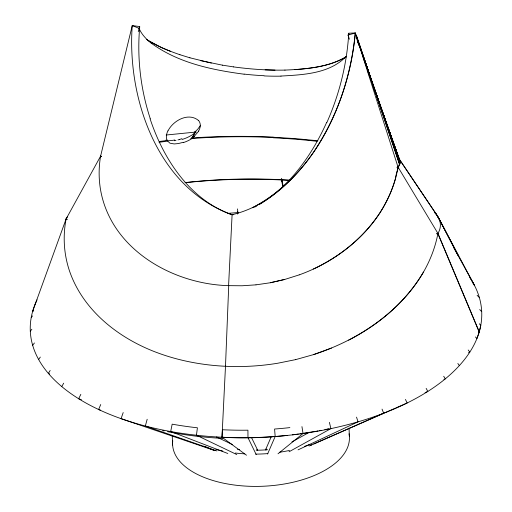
<?xml version="1.0" encoding="UTF-8"?>
<svg xmlns="http://www.w3.org/2000/svg" width="512" height="512" viewBox="0 0 512 512"><rect width="100%" height="100%" fill="white"/><g stroke="black" fill="none" stroke-linecap="round" stroke-linejoin="round"><path stroke-width="0.77" d="M349.389 39.219L348.058 35.053L355.283 32.998C351.61 75.162 337.402 116.416 313.894 151.642C294.157 180.256 266.899 206.579 232.096 214.701C157.613 188.051 126.88 98.739 132.237 25.6L139.59 26.534L138.259 31.699M355.264 33.248L355.264 33.248C348.48 101.798 315.654 174.522 252.365 207.757M281.472 179.117L282.88 186.515M281.805 179.136L283.226 186.541M185.229 182.573C217.114 179.027 249.274 178.202 281.312 179.68L281.421 178.88M281.312 179.68L281.747 178.893M398.01 167.219L398.029 167.091A170.163 31.315 1.1 0 0 398.63 158.182M437.894 233.613L437.933 233.421A202.528 53.997 0.4 0 0 439.078 218.957L436.006 213.907L434.355 212.23M437.03 233.843L437.888 233.658L479.187 332.026L476.877 338.63L475.456 336.941M397.99 167.322C389.146 218.458 346.643 257.85 299.232 274.861M228.73 285.664L228.589 285.651C172.275 284.147 111.072 249.133 100.608 190.131A168.442 128.678 -7.4 0 1 100.589 156.179L132.237 25.6L139.066 28.314M147.181 419.258L145.325 426.01L216.915 450.944M479.309 331.61L480.768 325.389L479.322 323.77M33.709 311.11L32.819 310.81M123.2 412.544L121.069 418.65L215.085 450.669L215.219 450.278M32.755 311.014L66.144 218.867L67.021 219.213M100.736 404.512L98.624 409.504L100.666 410.221M265.933 450.15L265.856 449.146L271.302 436.576M267.546 454.099L275.174 436.493L274.579 429.03A221.389 113.696 -2.4 0 0 289.888 427.61M326.72 122.285C311.981 154.906 290.278 186.029 259.066 204.685M80.838 394.349L78.662 398.726L81.44 399.757M168.013 130.874C173.056 120.634 188.314 112.115 198.387 120.39M225.626 366.298L225.491 366.278A182.95 129.843 -5.9 0 1 158.899 353.299C119.808 339.2 83.078 311.066 69.363 270.56A200.211 142.093 -5.9 0 1 66.099 218.97L100.582 156.179L101.043 156.275M61.766 386.573L63.686 383.187M200.358 125.651L197.734 129.21L194.816 132.051A144.365 29.664 0.9 0 1 196.211 132.006M198.771 131.066L194.317 136.282M50.17 370.496L48.346 373.37L49.715 373.971M423.475 272.07C406.17 301.76 378.886 324.474 348.634 340.16M38.637 359.488L40.32 357.075M32.672 345.306L34.432 342.97M30.304 331.187L31.853 329.254M31.238 317.446L32.557 315.885M345.901 56.736C329.28 73.709 303.232 74.803 280.922 76.058M35.13 304.205L35.642 303.61M278.01 453.779L303.027 433.51L301.952 426.618M346.195 56.774C330.81 66.067 312.352 68.173 294.784 69.67M346.24 56.749C327.853 67.603 305.709 69.133 284.851 70.099M291.91 441.926L309.107 432.416M289.037 451.77L330.886 428.627L329.408 422.342M468.493 352.813L469.824 352.077L468.205 349.997M254.643 207.123L256.538 206.118M313.376 269.043C339.987 256.576 363.782 237.523 379.981 212.838C386.739 202.118 392.109 190.56 395.571 178.355C396.109 172.442 398.707 167.251 400.045 161.741L399.085 158.899M397.203 167.488L398.029 167.091L355.283 32.979L348.595 33.216L349.037 34.618M443.936 379.488L445.325 378.822L443.699 376.25M298.061 449.856L358.01 421.837L356.538 417.139M437.107 233.798L437.933 233.421L479.251 331.814L478.381 332.032M425.075 392.666L427.84 391.411L426.144 388.365M309.126 445.997L383.667 413.229L382.042 409.114M310.438 445.446L311.782 444.858M313.798 443.974L316.486 442.79M317.83 442.202L389.011 410.95M389.683 410.656L395.053 408.301M395.725 408.006L407.142 402.995L405.446 399.43M313.869 354.509C357.907 340.09 399.507 312.851 423.36 272.275A202.528 146.31 -6.2 0 0 437.933 233.421L398.029 167.091L397.152 167.2M331.469 348.064L313.779 354.541L295.808 359.584M228.73 285.6L225.491 366.278L221.984 437.229L246.496 455.226M225.632 366.227L225.491 366.278A181.76 131.309 -6.2 0 0 277.683 363.245L295.738 359.603M181.952 138.675L179.866 139.36M183.334 142.278L178.4 143.552L174.227 143.942L169.99 143.206L167.654 141.107L159.078 142.304M437.139 233.677L437.933 233.421L437.075 233.594M437.094 233.933L437.888 233.677M299.142 274.893L284.806 279.43L270.323 282.746M397.248 167.334L398.029 167.091L397.126 167.283M179.674 139.418L177.984 139.904M437.05 233.677L437.933 233.421M284.736 279.45L270.272 282.758L256.006 284.838M175.987 140.39L174.406 140.717M327.078 429.075L328.57 428.749M324.832 429.542L326.33 429.242M316.557 431.162L318.061 430.874M319.571 430.592L321.075 430.304M315.802 431.302L299.91 433.856M159.565 141.466L167.302 140.429A20.499 11.155 -35.5 0 1 167.891 130.886M295.366 434.458L298.394 434.054M166.176 135.014L195.693 132.07M292.339 434.829L294.605 434.56M185.178 182.694C219.872 178.957 254.893 178.336 289.722 180.403M287.046 435.437C265.459 437.709 243.661 438.528 221.984 437.229L222.445 429.747A221.389 113.696 -2.4 0 0 247.923 430.189L247.981 437.683L256.211 454.592M255.974 284.845L242.042 285.773L228.589 285.651L232.096 214.701L233.082 214.79M285.03 70.093C267.757 70.445 250.483 69.203 233.376 66.874M265.101 69.843L275.027 70.144M272.998 137.216L295.616 138.63L317.862 140.755M281.638 179.699L289.645 180.134M244.083 74.202C211.942 69.946 178.464 62.957 151.757 43.533M222.342 65.152L233.421 66.88M222.4 65.158L200.397 60.589M211.36 63.066L189.85 57.786M67.706 216.429A200.211 56.922 0.2 0 0 66.099 218.97L66.989 219.232M100.992 156.41L100.582 156.179L101.478 156.448M179.821 54.682L189.939 57.811M203.514 446.189L206.918 447.379M232.019 214.79C190.099 200.045 163.52 159.373 150.112 118.867M179.917 54.714C168.365 50.726 156.877 46.17 146.605 39.462M100.582 156.179L101.011 156.339M227.814 453.491L170.682 431.526L172.173 424.16A221.389 113.696 -2.4 0 0 197.414 427.789L196.442 435.232L236.787 454.554M66.093 218.97L66.97 219.322M170.573 51.366L162.054 47.814L147.917 40.358M216.563 436.96L232.294 444.493M472.333 282.349L473.37 283.347M477.107 295.302L479.334 297.53M434.374 212.25L436.026 213.933L439.085 218.976M479.706 309.555L481.702 311.648M457.837 363.456L459.341 365.587M398.72 158.374L437.786 216.454L474.637 285.734L453.478 247.187M398.784 158.419L437.786 216.454L457.997 255.245L438.49 217.715M251.45 437.44L257.331 449.517L257.338 450.49M355.283 32.979L399.84 163.891L356.96 37.696L399.987 163.226M373.197 86.822L375.648 93.619M376.454 95.846L378.362 101.139M380.256 106.374L399.795 160.512L372.877 85.19M373.376 86.675L399.968 161.197L363.149 57.146M363.654 58.643L370.298 77.478M370.829 78.989L400.051 161.882L357.235 39.597M357.126 38.643L400.064 162.56M356.954 38.272L356.736 36.749L399.622 164.55L356.454 35.795M281.722 181.472L281.837 181.971M282.182 183.488L282.304 183.994M282.65 185.51L282.765 186.01M356.736 36.742L357.28 40.557M237.523 208.902L237.978 213.549M237.357 211.763L237.581 214.086M349.024 428.019L349.389 436.685M172.237 435.571L172.627 445.018M150.304 118.803A236.026 231.302 18.9 0 1 139.744 26.547M222.797 438.381A218.957 114.483 -2.5 0 1 167.546 431.648M164.07 430.931A218.957 114.483 -2.5 0 1 162.682 430.637M469.786 277.51A225.907 116.013 -2.4 0 1 265.12 437.133A225.907 116.013 -2.4 0 1 37.062 299.846M227.802 213.402A218.957 111.725 -2.1 0 1 238.349 212.531M348.742 33.491A244.531 227.104 -59.1 0 1 326.931 122.368M348.045 35.053A228.838 64.64 6.7 0 1 348.518 36.083M281.03 76.141A73.734 19.616 5.1 0 1 264.186 75.917M263.891 75.712A75.123 18.688 4.9 0 1 244.141 74.099M151.61 43.539A220.986 60.589 3.7 0 1 139.123 28.39M191.994 137.997A137.824 25.76 1.1 0 1 273.075 137.114M194.464 136.339A18.541 10.016 -25.7 0 1 192.211 138.118M194.976 132.16A23.955 16.723 24.5 0 1 191.923 137.926M195.93 132.333A22.656 10.342 -20.1 0 1 182.08 139.501M194.573 132.013A24.57 18.803 38.7 0 1 191.098 138.765M167.264 140.544A22.336 12.966 25.8 0 1 166.054 140.006M198.47 120.339A20.442 12.294 -22.3 0 1 198.592 131.053M273.235 137.766A138.202 23.731 1.3 0 1 316.954 141.306M190.816 138.63A138.848 27.13 1 0 1 273.203 137.478M191.405 138.886A16.582 7.328 -21.6 0 1 183.354 142.598M167.686 140.941A23.75 16.109 34.6 0 1 166.202 140.237M174.822 139.974A22.573 8.646 -21.5 0 1 168.064 140.717M266.394 449.107A70.784 36.352 -2.4 0 1 265.856 449.146M257.331 449.517A70.784 36.352 -2.4 0 1 256.813 449.523M213.747 450.182A75.302 38.669 -2.4 0 1 206.72 447.194M310.016 444.39A88.48 45.44 -2.4 0 1 304.41 446.406M289.517 450.445A88.48 45.44 -2.4 0 1 279.443 452.275M267.84 453.594A88.48 45.44 -2.4 0 1 255.731 454.118M244.762 453.85A88.48 45.44 -2.4 0 1 235.354 453.037M222.79 451.034A88.48 45.44 -2.4 0 1 215.84 449.414M349.03 433.798A88.48 45.44 -2.4 0 1 262.528 486.266A88.48 45.44 -2.4 0 1 172.749 440.787M267.635 449.722A80.954 41.574 -2.4 0 1 256.205 450.24M239.603 449.491A80.954 41.574 -2.4 0 1 237.421 449.254M370.182 77.664L367.763 70.88L370.157 77.638M358.88 45.082L357.549 41.306L358.874 45.075"/></g></svg>
